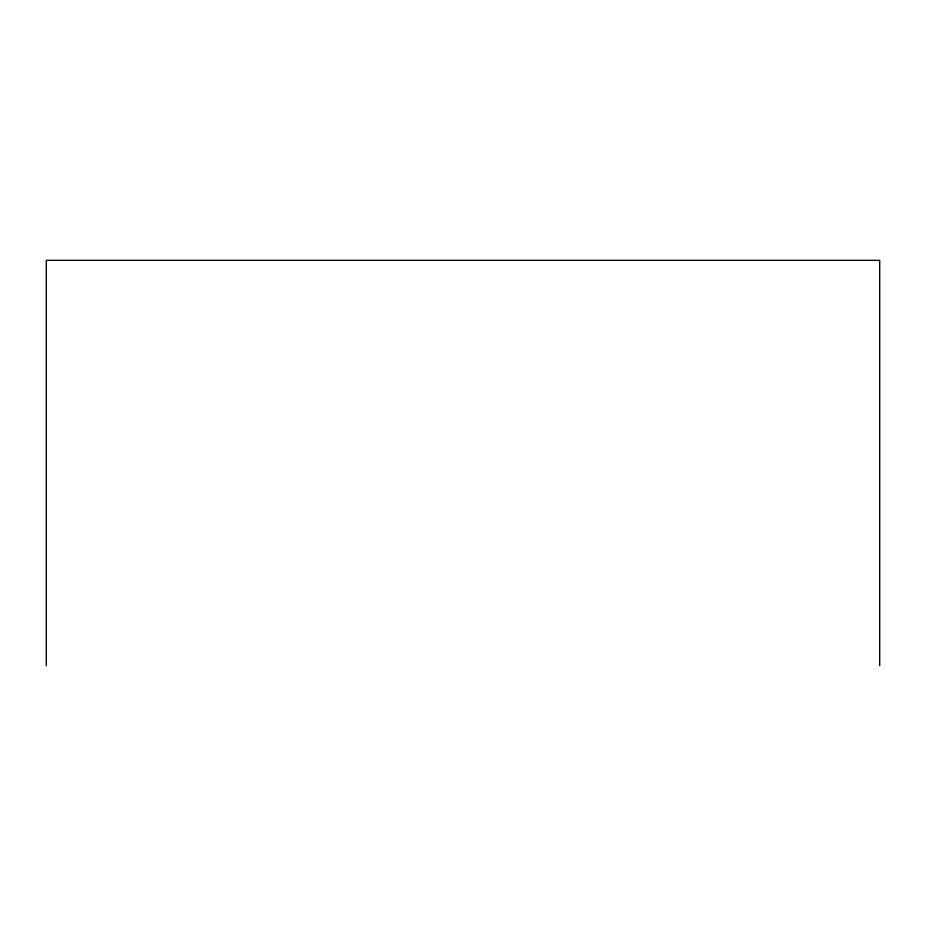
<?xml version="1.0" encoding="UTF-8"?>
<svg xmlns="http://www.w3.org/2000/svg" width="926" height="926" viewBox="0 0 926 926"><rect width="100%" height="100%" fill="white"/><g stroke="black" fill="none" stroke-linecap="round" stroke-linejoin="round"><path stroke-width="1.39" d="M879.7 665.678L879.7 260.322L46.3 260.322L46.3 665.678"/></g></svg>
